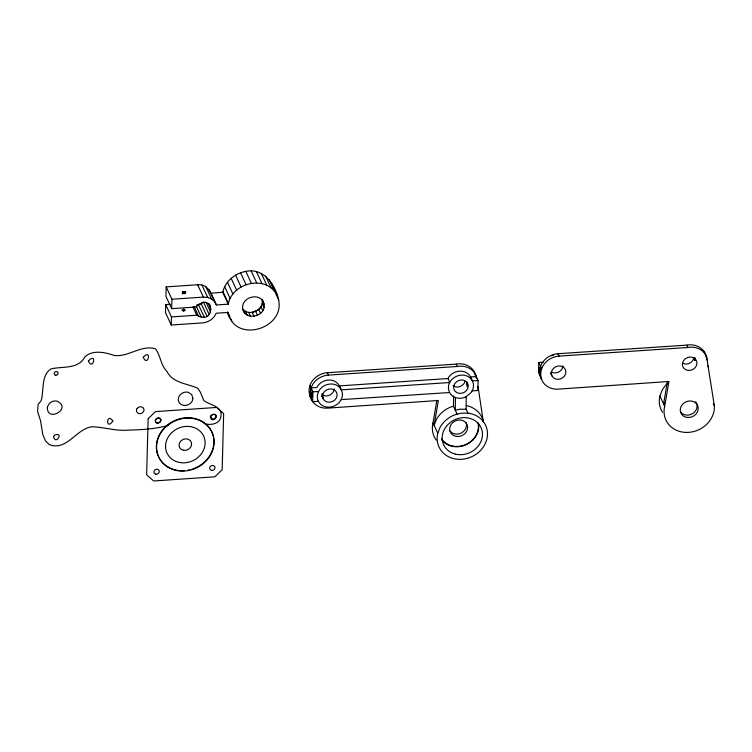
<?xml version="1.0" encoding="UTF-8"?>
<svg xmlns="http://www.w3.org/2000/svg" width="752" height="752" viewBox="0 0 752 752"><rect width="100%" height="100%" fill="white"/><g stroke="black" fill="none" stroke-linecap="round" stroke-linejoin="round"><path stroke-width="1.13" d="M457.15 414.23L453.475 406.306L453.578 395.834M455.439 397.47L455.308 410.272L459.547 409.229L466.09 409.201L467.932 413.158A25.7 22.607 -24.9 0 1 486.873 439.093A25.7 22.607 -24.9 0 1 456.718 459.171A25.7 22.607 -24.9 0 1 437.767 433.237L432.992 422.934L436.874 400.374M466.09 409.201L466.231 396.68L471.203 392.45L472.735 389.649A12.85 11.308 -24.9 0 0 466.823 375.962A12.85 11.308 -24.9 0 0 450.664 380.944C445.927 386.782 449.066 396.407 456.549 397.911A12.85 11.308 -24.9 0 0 466.184 396.718M170.319 304.25L165.722 304.56L165.506 312.653L171.24 325.014L202.711 322.881C208.53 322.326 213.963 318.698 216.2 313.227L228.053 312.418C234.558 343.655 284.735 329.404 278.682 299.963C275.373 284.651 263.651 267.543 245.819 271.387C235.038 273.239 225.102 281.37 222.752 292.284L228.27 304.165L216.416 304.964C211.848 296.918 209.611 283.513 197.654 284.754L166.192 286.888L165.938 296.307L171.672 308.658L196.122 307.004C213.277 289.689 217.027 326.321 196.742 315.201L192.916 306.966M171.24 325.014L171.456 316.921L165.722 304.56M171.672 308.658L171.926 299.24L166.192 286.888M182.369 294.013L182.416 291.926L184.296 291.503L185.894 292.171L183.883 293.083L182.416 291.926M183.131 293.665L183.187 291.579M183.77 311.488L183.826 309.175L181.824 310.087L183.422 310.755L185.293 310.332L183.826 309.175M184.24 293.59L184.296 291.503M185.274 293.816L185.33 291.729M244.729 313.246L242.887 309.288C249.579 316.714 263.642 310.172 262.251 300.264L264.093 304.231C266.293 317.382 242.943 321.536 242.614 307.314C242.652 295.94 261.715 292.302 264.093 304.231M475.142 374.252L478.084 380.587L477.821 390.495L472.059 390.89M310.83 397.733L311.102 387.825L316.714 387.581A12.85 11.308 -24.9 0 1 330.438 380.08C335.928 380.39 339.782 384.874 341.267 389.865L449.809 382.505L447.976 378.547L448.831 376.978A12.85 11.308 -24.9 0 1 470.545 376.893L476.251 376.63M318.472 401.305L312.672 401.69L312.935 391.783L309.993 385.447M543.235 362.285L538.752 362.483L538.479 372.39L541.421 378.726M322.241 394.151L322.26 393.55L323.463 399.312A7.426 6.533 -24.9 0 0 334.856 399.989A7.426 6.533 -24.9 0 0 333.691 389.564A7.426 6.533 -24.9 0 0 322.899 394.292L322.796 394.781M694.5 357.529C693.391 361.731 696.446 361.637 694.904 357.557M228.27 304.165C232.208 282.31 266.725 274.367 277.15 295.386M667.466 381.367L663.584 403.937L664.157 402.461M664.683 406.315L668.96 381.49L558.2 389.132A18.358 16.149 -24.9 0 1 542.841 381.95C539.757 376.884 540.209 370.407 543.254 365.434A18.358 16.149 -24.9 0 1 559.037 356.1L687.93 347.49A18.358 16.149 -24.9 0 1 706.523 356.42L714.4 406.118A25.7 22.607 -24.9 0 1 686.877 432.428A25.7 22.607 -24.9 0 1 664.683 406.315L659.908 396.013L662.192 390.166A25.7 22.607 -24.9 0 1 667.56 383.36M341.182 399.622C344.971 392.995 339.801 384.291 332.271 384.037A12.85 11.308 -24.9 0 0 317.964 400.402L319.431 402.969A12.85 11.308 -24.9 0 0 341.182 399.622L449.489 392.535M437.767 433.237L440.061 427.38A25.7 22.607 -24.9 0 1 454.904 414.775L461.39 413.186L467.932 413.158M196.657 304.992L201.198 303.799L203.388 301.994L209.122 314.355M260.248 308.282L257.626 310.181L251.61 312.578M453.475 406.306L451.228 406.86A25.7 22.607 -24.9 0 0 436.386 419.466L434.092 425.312L438.369 400.496L327.618 408.139A18.358 16.149 -24.9 0 1 312.249 400.948C308.583 395.279 307.775 387.882 311.563 382.054A18.358 16.149 -24.9 0 1 327.346 372.729L456.238 364.118A18.358 16.149 -24.9 0 1 474.832 373.039L475.894 377.137M168.58 425.378C155.203 429.044 141.254 429.843 127.445 430.144C115.366 431.15 103.748 426.995 91.847 426.769C75.867 429.044 66.975 451.238 49.359 444.667L45.496 440.888L42.864 434.788L40.533 420.669L37.6 411.588L38.126 404.388L41.153 400.741C44.161 390.504 40.852 374.797 51.249 368.809C62.839 366.224 78.565 369.439 84.957 356.721C93.182 349.586 105.064 352.312 114.351 355.499C128.592 357.256 141.009 344.576 155.448 348.759C160.618 355.452 160.627 365.152 166.888 371.394C173.11 383.407 187.004 383.294 197.757 388.305L200.305 392.093L203.792 400.506C209.855 405.337 222.695 405.892 220.928 416.486C219.828 424.325 210.269 425.529 204.027 423.564M222.752 292.284L210.983 293.224M171.926 299.24L203.397 297.106L207.712 297.444L211.575 299.014L214.602 301.655M171.456 316.921L196.742 315.201M541.731 379.572C538.658 374.505 539.109 368.029 542.154 363.056A18.358 16.149 -24.9 0 1 557.928 353.722L686.83 345.112A18.358 16.149 -24.9 0 1 705.423 354.042L706.231 357.172M310.548 397.094L310.05 392.854L310.764 388.54L312.663 384.432A18.358 16.149 -24.9 0 1 328.445 375.107L457.338 366.487A18.358 16.149 -24.9 0 1 475.931 375.417L476.749 378.557M339.425 385.898L447.976 378.547M478.084 380.587L472.378 380.86L470.545 376.893M312.935 391.783L318.547 391.538M208.868 289.294L216.416 304.964M322.646 395.759L322.27 394.969L322.627 396.295L322.166 395.298M703.891 351.287L706.833 357.623M706.485 358.14L707.585 360.509M707.876 365.81L708.619 367.399M686.83 345.112L687.93 347.49M713.3 403.739L714.4 406.118M557.928 353.722L559.037 356.1M538.752 362.483L541.684 368.818M456.238 364.118L457.338 366.487M327.346 372.729L328.445 375.107M274.546 291.052L271.632 283.504M275.467 293.036L278.682 299.963M269.056 279.406L274.574 291.287M322.213 394.452L322.693 395.486M322.194 395.749L322.721 397.169M322.166 396.201L322.777 397.667M322.091 396.266L322.946 398.099M265.559 275.984L271.077 287.866M261.282 273.371L266.8 285.252M256.432 271.698L261.94 283.579M309.73 395.355L312.672 401.69M251.196 271.03L256.714 282.912M262.1 299.24L263.012 301.223M262.166 303.535L263.999 307.493M245.819 271.387L251.337 283.269M260.925 306.694L262.768 310.651M258.679 309.42L260.521 313.377M240.537 272.779L246.054 284.651M255.661 311.403L257.494 315.361M235.573 275.119L241.082 287.001M252.193 312.437L254.035 316.395M248.658 312.409L250.501 316.366M231.146 278.315L236.664 290.197M245.443 311.319L247.286 315.276M227.452 282.226L232.97 294.107M224.651 286.681L230.168 298.563M222.865 291.494L228.382 303.376M227.64 311.977L229.933 316.921M230.855 318.904L231.776 320.888M227.358 312.832L229.661 317.786M205.841 286.653L211.575 299.014M201.978 285.093L207.712 297.444M209.291 303.846L210.72 306.938M208.276 303.272L211.143 309.448M206.292 302.755L210.588 312.024M197.654 284.754L203.397 297.106M201.198 303.799L206.932 316.16M198.528 304.861L204.262 317.222M196.197 306.083L201.451 317.41M194.054 306.412L198.838 316.705M322.815 397.808L322.147 396.332L322.787 397.742M478.028 386.396L483.301 421.703M562.947 365.829A7.426 6.533 -24.9 0 1 551.855 372.296M693.842 358.262A7.435 6.542 -24.9 0 1 683.314 363.601M695.647 401.671A9.184 8.075 -24.9 0 1 693.071 413.309A9.184 8.075 -24.9 0 1 680.616 412.068M551.583 355.743A12.85 11.308 -24.9 0 1 553.716 355.057M662.568 412.331A25.7 22.607 -24.9 0 1 659.908 396.013M466.362 405.582A25.7 22.607 -24.9 0 1 483.47 422.145M466.08 422.511A9.184 8.075 -24.9 0 1 461.455 432.936A9.184 8.075 -24.9 0 1 450.025 431.065M334.198 388.793A7.426 6.533 -24.9 0 1 323.097 395.261M478.056 423A20.191 17.766 -24.9 0 1 465.573 444.611A20.191 17.766 -24.9 0 1 441.48 438.811M436.216 440.061A25.7 22.607 -24.9 0 1 432.992 422.934M312.409 400.28A18.358 16.149 -24.9 0 1 311.149 398.579M465.093 381.226A7.435 6.542 -24.9 0 1 453.024 385.691M478.488 423.291A20.567 18.086 -24.9 0 1 466.155 444.695A20.567 18.086 -24.9 0 1 441.922 440.042M213.38 436.583A29.375 25.841 -24.9 0 1 213.916 442.261M213.859 443.407A29.375 25.841 -24.9 0 1 210.25 454.847M209.714 455.74A29.375 25.841 -24.9 0 1 204.995 461.521M204.206 462.254A29.375 25.841 -24.9 0 1 199.853 465.554M198.923 466.127A29.375 25.841 -24.9 0 1 191.92 469.239M189.814 469.821A29.375 25.841 -24.9 0 1 187.671 470.254M184.447 470.639A29.375 25.841 -24.9 0 1 179.098 470.545M177.021 470.244A29.375 25.841 -24.9 0 1 165.29 426.901A29.375 25.841 -24.9 0 1 213.117 435.493M53.646 436.771C55.676 445.654 64.146 431.507 54.774 435.088A1.795 1.579 -24.9 0 0 53.909 436.122L53.646 436.771M466.757 383.736C467.847 393.061 467.622 376.996 466.757 383.736M311.431 393.559L312.024 397.047L311.751 392.469L311.431 393.559M148.125 418.695L146.64 474.85L153.662 480.97L214.799 476.824L222.169 469.737L223.645 413.572L216.632 407.452L155.485 411.598L148.125 418.695M539.09 368.113C539.673 377.861 540.669 364.391 539.09 368.113M88.398 360.904C92.787 371.507 97.666 351.541 88.398 360.904M143.256 357.266C148.05 368.019 152.111 347.772 143.256 357.266M155.457 420.406C155.241 426.469 164.932 420.631 159.292 418.14A1.551 1.363 -24.9 0 0 158.061 418.112L156.369 418.826L155.457 420.406M210.325 416.655C212.891 426.403 220.768 410.178 210.889 415.555L210.325 416.655M112.847 420.941C105.741 431.573 106.145 411.758 112.847 420.941M453.832 385.832L453.653 387.581A7.435 6.542 -24.9 0 0 464.238 392.356A7.435 6.542 -24.9 0 0 465.422 381.029A7.435 6.542 -24.9 0 0 453.832 385.832M682.59 362.868L682.402 364.617A7.435 6.542 -24.9 0 0 692.987 369.392A7.435 6.542 -24.9 0 0 694.181 358.074A7.435 6.542 -24.9 0 0 682.59 362.868M47.414 406.851C46.304 423.047 72.286 408.938 57.472 401.305A7.445 6.552 -24.9 0 0 51.897 401.681L49.5 403.288L47.414 406.851M192.86 398.297C192.832 405.253 181.834 408.411 178.788 401.803A7.445 6.552 -24.9 0 1 178.92 396.68L180.555 394.405L182.962 392.798A7.445 6.552 -24.9 0 1 188.545 392.403L191.732 394.659L192.86 398.297M137.137 408.496L136.77 409.116A3.854 3.393 -24.9 0 0 136.695 411.767L138.048 413.233A3.854 3.384 -24.9 0 0 142.241 412.951L143.679 411.297A3.854 3.393 -24.9 0 0 143.942 409.285C143.294 406.127 138.697 406.024 137.137 408.496M551.695 375.145L550.708 373.011L551.695 375.145M552.212 376.348L551.536 374.787A7.426 6.533 -24.9 0 1 560.099 365.961A7.426 6.533 -24.9 0 1 564.451 376.085A7.426 6.533 -24.9 0 1 552.212 376.348M687.413 417.473A9.184 8.075 -24.9 0 0 697.771 405.892A9.184 8.075 -24.9 0 0 682.525 404.36A9.184 8.075 -24.9 0 0 687.413 417.473M456.821 436.48A9.184 8.075 -24.9 0 0 467.189 424.889A9.184 8.075 -24.9 0 0 451.933 423.367A9.184 8.075 -24.9 0 0 456.821 436.48M455.392 454.123A20.567 18.086 -24.9 0 0 482.173 431.206A20.567 18.086 -24.9 0 0 449.405 423.16A20.567 18.086 -24.9 0 0 455.392 454.123M55.817 375.201A2.021 1.777 -24.9 0 0 57.97 372.56A2.021 1.777 -24.9 0 0 54.576 372.381A2.021 1.777 -24.9 0 0 55.817 375.201M177.209 470.639A29.375 25.841 -24.9 0 0 213.295 435.887A29.375 25.841 -24.9 0 0 165.478 427.296A29.375 25.841 -24.9 0 0 177.209 470.639M211.575 470.367A2.754 2.425 -24.9 0 0 214.959 467.105A2.754 2.425 -24.9 0 0 210.475 466.306A2.754 2.425 -24.9 0 0 211.575 470.367M155.833 474.145A2.754 2.425 -24.9 0 0 159.217 470.884A2.754 2.425 -24.9 0 0 154.733 470.085A2.754 2.425 -24.9 0 0 155.833 474.145M157.187 422.944A2.754 2.425 -24.9 0 0 160.571 419.682A2.754 2.425 -24.9 0 0 156.087 418.873A2.754 2.425 -24.9 0 0 157.187 422.944M212.929 419.165A2.754 2.425 -24.9 0 0 216.313 415.903A2.754 2.425 -24.9 0 0 211.829 415.095A2.754 2.425 -24.9 0 0 212.929 419.165M179.747 462.508A20.191 17.766 -24.9 0 0 204.563 438.613A20.191 17.766 -24.9 0 0 171.682 432.71A20.191 17.766 -24.9 0 0 179.747 462.508M183.554 450.307A6.43 5.649 -24.9 0 0 191.45 442.702A6.43 5.649 -24.9 0 0 180.988 440.822A6.43 5.649 -24.9 0 0 183.554 450.307"/></g></svg>
